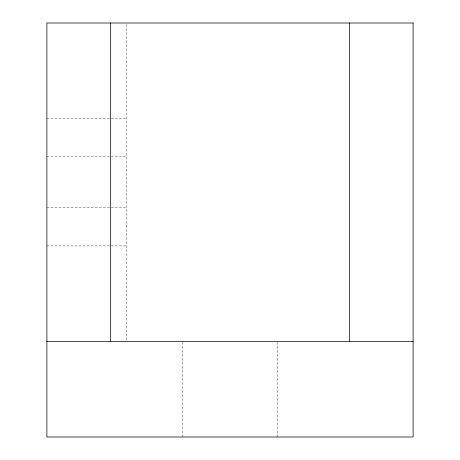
<?xml version="1.0" encoding="UTF-8"?>
<svg xmlns="http://www.w3.org/2000/svg" width="460" height="460" viewBox="0 0 460 460"><rect width="100%" height="100%" fill="white"/><g stroke="black" fill="none" stroke-linecap="round" stroke-linejoin="round"><path stroke-width="0.34" stroke-dasharray="2.3 1.72" d="M46.886 118.536L126.5 118.536M46.886 156.756L126.5 156.756M46.886 207.707L126.5 207.707M46.886 245.922L126.5 245.922M277.771 342.183L277.771 437M182.229 342.183L182.229 437M126.5 24.432L126.5 340.745"/><path stroke-width="0.69" d="M46.886 341.464L413.114 341.464M349.422 23L349.422 341.464M110.578 23L110.578 341.464M413.114 23L46.886 23L46.886 437L413.114 437L413.114 23"/></g></svg>
